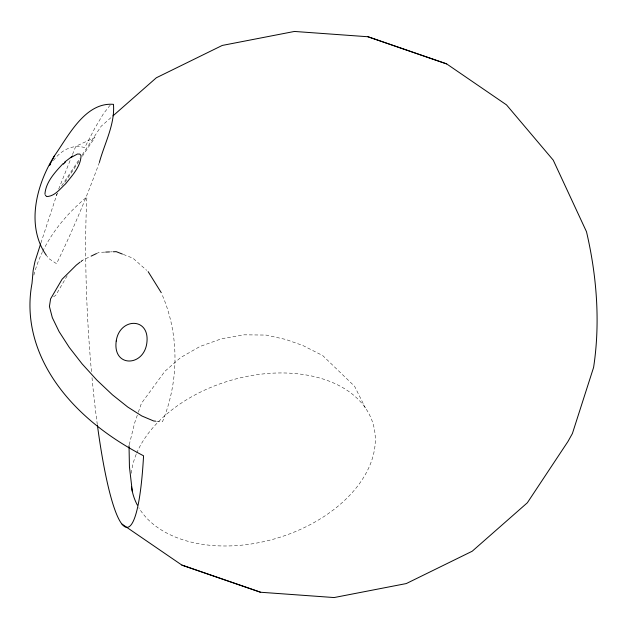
<?xml version="1.0" encoding="UTF-8"?>
<svg xmlns="http://www.w3.org/2000/svg" width="629" height="629" viewBox="0 0 629 629"><rect width="100%" height="100%" fill="white"/><g stroke="black" fill="none" stroke-linecap="round" stroke-linejoin="round"><path stroke-width="0.47" stroke-dasharray="3.15 2.36" d="M129.252 444.742L134.645 422.908L138.034 413.127M40.924 242.951L57.035 193.874M138.341 412.239L141.423 403.354L164.884 371.291L180.609 357.587L199.983 346.477L221.675 338.709L244.225 334.817L266.083 335.076L285.763 339.448L302.942 345.541L322.74 355.589L354.575 386.269L365.37 407.891M99.382 162.368C86.849 196.846 72.618 230.717 56.539 263.7L48.575 258.393L46.963 256.168M58.694 189.093L70.684 159.043M72.508 154.49L75.771 146.298L94.94 137.476L82.375 156.259M67.161 275.817L55.745 295.308L53.536 296.833M61.658 185.877L80.08 158.091M82.242 154.828L101.198 126.225L111.498 117.175M56.154 195.47L57.789 193.017M64.897 182.394L79.647 160.34M53.457 160.529C60.321 150.826 72.712 143.64 84.695 147.65L94.916 128.017L103.486 113.668L109.808 105.593L112.552 104.658M81.062 261.656L82.399 260.32L90.246 256.553M80.889 261.507L82.399 260.32M96.347 253.621L98.965 252.371L105.672 252.087M110.468 251.891L112.387 251.812M156.621 421.241L162.479 421.744C179.092 381.166 179.485 333.826 161.614 293.594M123.276 254.415L132.986 258.212L146.691 270.336M33.872 275.062A284.575 183.409 3.2 0 1 42.245 252.323M42.678 251.435A284.575 183.409 3.2 0 1 86.904 196.948A201.225 27.078 86.6 0 0 91.472 371.896M97.314 424.591A201.225 27.078 86.6 0 1 91.92 376.732M136.69 453.1A125.085 82.226 -16.6 0 1 322.929 378.98A125.085 82.226 -16.6 0 1 328.165 513.704A125.085 82.226 -16.6 0 1 138.812 507.705M131.335 473.283A125.085 82.226 -16.6 0 1 136.312 454.004"/><path stroke-width="0.94" d="M40.626 243.887L34.949 261.578L33.164 270.399L32.008 283.341A284.575 183.409 3.2 0 0 143.561 455.797A201.225 27.078 86.6 0 1 97.448 425.55M99.382 162.368C104.485 143.506 115.099 124.251 113.464 104.343C85.096 102 68.333 136.139 54.519 155.693C36.537 184.195 25.474 225.622 46.42 255.421M54.519 155.693L49.408 165.513L50.564 164.09M63.175 163.516C55.171 172.087 45.791 181.962 44.918 194.188M63.395 164.153L65.408 162.085M112.968 115.885L156.346 77.768L222.257 45.437L294.435 31.45L367.965 36.749L446.669 63.906L506.502 104.878L553.229 160.128L586.487 231.708C596.803 275.809 600.436 322.551 593.595 367.422L572.398 433.53L567.971 441.487L527.346 502.775L472.206 551.232L406.295 583.563L334.117 597.55L260.587 592.251L181.875 565.094L122.05 524.122M64.331 162.361L72.697 155.921M80.127 262.104L76.337 265.076L62.098 279.221L50.587 298.869L49.424 306.496L52.325 317.661L59.095 331.617L69.276 347.412L82.171 363.955L96.897 380.136L112.465 394.839L127.797 407.065L141.855 415.989L153.688 420.99L155.638 421.163M70.652 157.714L77.43 154.026L79.812 154.081L81.07 155.591C80.748 166.646 72.17 175.475 65.683 183.723C60.203 188.731 54.652 196.492 46.57 196.539L45.312 195.037M91.119 256.137L96.347 253.621M105.672 252.087L109.509 251.93M113.346 251.773L116.216 251.647L122.396 254.069M446.669 63.906L367.965 36.749M181.875 565.094L260.587 592.251M148.13 271.618L161.276 292.713M132.294 491.312L129.44 466.852L129.024 445.686M137.35 505.111A125.085 82.226 -16.6 0 1 131.492 486.712M116.216 341.052C112.528 367.564 143.498 366.99 146.793 343.308C150.48 316.804 119.51 317.378 116.216 341.052"/></g></svg>
